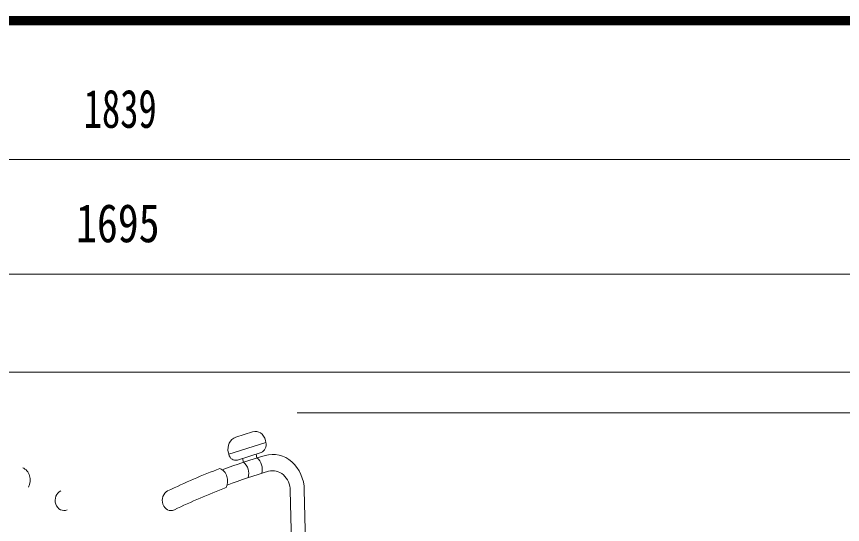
# Model space of a CAD drawing. Units: millimetres, scale not verified. Extents: x -5740 to 5856, y -4020 to 4020.
# Drawn here: x 3791 to 4801, y 3399 to 4020 of the extents above; entities that cross this region are included whole.
import ezdxf
from ezdxf.enums import TextEntityAlignment as Align

# ---------------------------------------------------------------- set-up
doc = ezdxf.new("R2010")
doc.units = ezdxf.units.MM
doc.header["$LTSCALE"] = 10
doc.linetypes.add('USER5', pattern=[25, 6, -5, 2, -5, 2, -5])
for name, color, linetype, lineweight in [('0-0_0', 7, 'Continuous', 18), ('0-3_2-03BODL', 2, 'Continuous', 18), ('0-9_2-F', 7, 'USER5', 9), ('0-A_F-F4PAPAER', 5, 'Continuous', 18), ('0-F_2ラック-F寸法', 3, 'Continuous', 18), ('1-1_2ラック-D上自転車１', 4, 'Continuous', 18)]:
    doc.layers.add(name, color=color, linetype=linetype, lineweight=lineweight)
doc.styles.add('ＭＳ ゴシック', font='')
doc.styles.get('ＭＳ ゴシック').set_extended_font_data('MS Gothic')

# ---------------------------------------------------------------- blocks, each defined once
blk = doc.blocks.new('ju')
at = {"layer": '1-1_2ラック-D上自転車１'}
for p, q in [((9951.28, 7731.78), (9927.73, 7725.13)), ((9930.17, 7697.29), (9963.14, 7706.6)), ((9938.52, 7694.53), (9937.24, 7699.29)), ((9956.07, 7704.61), (9957.36, 7699.85)), ((10003.83, 7659.86), (10005.71, 7586.15)), ((10025.24, 7586.67), (10023.36, 7660.38))]:
    blk.add_line(p, q, dxfattribs=at)
blk.add_lwpolyline([(9917.51, 7706.68), (9918.16, 7704.27), (9969.96, 7718.9), (9969.31, 7721.32)], dxfattribs=at)
for centre, major_axis, start_param, end_param in [((9955.18, 7717.32), (0, 15), 4.9813714, 6.5521677), ((9931.63, 7710.67), (0, 15), 0.2689824, 1.8397784), ((9960.54, 7716.24), (0, 10), 3.4105524, 4.9813487), ((10207.89, 6733.28), (-0.3, 1000), 0.2470742, 0.3104784), ((9927.57, 7706.93), (0, 10), 1.8397561, 3.4105524), ((9949.1, 7686.19), (0, 16.07), 4.3797697, 5.7291479), ((9979.41, 7659.21), (-0.01, 45), 4.7381414, 6.530252), ((9930.27, 7680.86), (0, 16.07), 4.3820392, 5.7291479), ((10207.89, 6733.28), (-0.3, 1002.5), 0.3131501, 0.3924873), ((9900.85, 7671.71), (0, 16.07), 4.1723781, 5.9575326), ((10207.89, 6733.28), (-0.3, 980), 0.2470739, 0.3097852), ((9979.41, 7659.21), (-0.01, 25), 4.7381478, 6.5302584), ((9837.64, 7647.89), (0, 12.5), 0.3924859, 3.5340783), ((10207.89, 6733.28), (-0.3, 977.5), 0.3121413, 0.3924873)]:
    blk.add_ellipse(centre, major_axis=major_axis, ratio=0.97706, start_param=start_param, end_param=end_param, dxfattribs=at)
blk = doc.blocks.new('jurr')
at = {"layer": '1-1_2ラック-D上自転車１', "color": 7}
for centre, major_axis, start_param, end_param in [((13702.07, 9293.41), (0, 16.07), 4.1723781, 5.9575326), ((13765.28, 9269.59), (0, 12.5), 0.3924855, 3.5340779)]:
    blk.add_ellipse(centre, major_axis=major_axis, ratio=0.97706, start_param=start_param, end_param=end_param, dxfattribs=at)

msp = doc.modelspace()

# ---------------------------------------------------------------- linework, layer by layer
at = {"layer": '0-3_2-03BODL', "color": 7}
msp.add_line((4949.69, 3585.02), (1483.71, 3585.02), dxfattribs=at)
at = {"layer": '0-9_2-F', "color": 3, "linetype": 'Continuous', "lineweight": 18}
msp.add_line((5613.69, 3535), (4134.13, 3535), dxfattribs=at)
at = {"layer": '0-A_F-F4PAPAER'}
for points in [[(5739.9, 4020.13), (-5740.1, 4020.13), (-5740.1, -4019.87), (5739.9, -4019.87)], [(5738.9, 4019.13), (5738.9, -4018.87), (-5739.1, -4018.87), (-5739.1, 4019.13)], [(5737.9, 4018.13), (5737.9, -4017.87), (-5738.1, -4017.87), (-5738.1, 4018.13)], [(5736.9, 4017.13), (5736.9, -4016.87), (-5737.1, -4016.87), (-5737.1, 4017.13)], [(5735.9, 4016.13), (5735.9, -4015.87), (-5736.1, -4015.87), (-5736.1, 4016.13)], [(5734.9, 4015.13), (5734.9, -4014.87), (-5735.1, -4014.87), (-5735.1, 4015.13)], [(5733.9, 4014.13), (5733.9, -4013.87), (-5734.1, -4013.87), (-5734.1, 4014.13)], [(5732.9, 4013.13), (5732.9, -4012.87), (-5733.1, -4012.87), (-5733.1, 4013.13)], [(5731.9, 4012.13), (5731.9, -4011.87), (-5732.1, -4011.87), (-5732.1, 4012.13)], [(5730.9, 4011.13), (5730.9, -4010.87), (-5731.1, -4010.87), (-5731.1, 4011.13)], [(5729.9, 4010.13), (5729.9, -4009.87), (-5730.1, -4009.87), (-5730.1, 4010.13)]]:
    msp.add_lwpolyline(points, close=True, dxfattribs=at)
at = {"layer": '0-F_2ラック-F寸法'}
for p, q in [((4949.69, 3845.02), (2915.71, 3845.02)), ((4899.69, 3705.02), (3060.71, 3705.02))]:
    msp.add_line(p, q, dxfattribs=at)

# ---------------------------------------------------------------- block references
at = {"layer": '0-0_0', "xscale": 0.878, "rotation": 359.04}
msp.add_blockref('jurr', (-8390.63, -5637.73), dxfattribs=at)
at = {"layer": '0-0_0', "xscale": 0.878}
msp.add_blockref('ju', (-4657.64, -4219.87), dxfattribs=at)

# ---------------------------------------------------------------- texts
at = {"layer": '0-F_2ラック-F寸法', "color": 7, "style": 'ＭＳ ゴシック'}
for s, width, p in [('1839', 0.7, (3873.04, 3869.82)), ('1695', 0.8, (3863.73, 3729.82))]:
    msp.add_text(s, height=46.89, dxfattribs=dict(at, width=width)).set_placement(p, align=Align.BOTTOM_LEFT)

doc.saveas('drawing.dxf')
